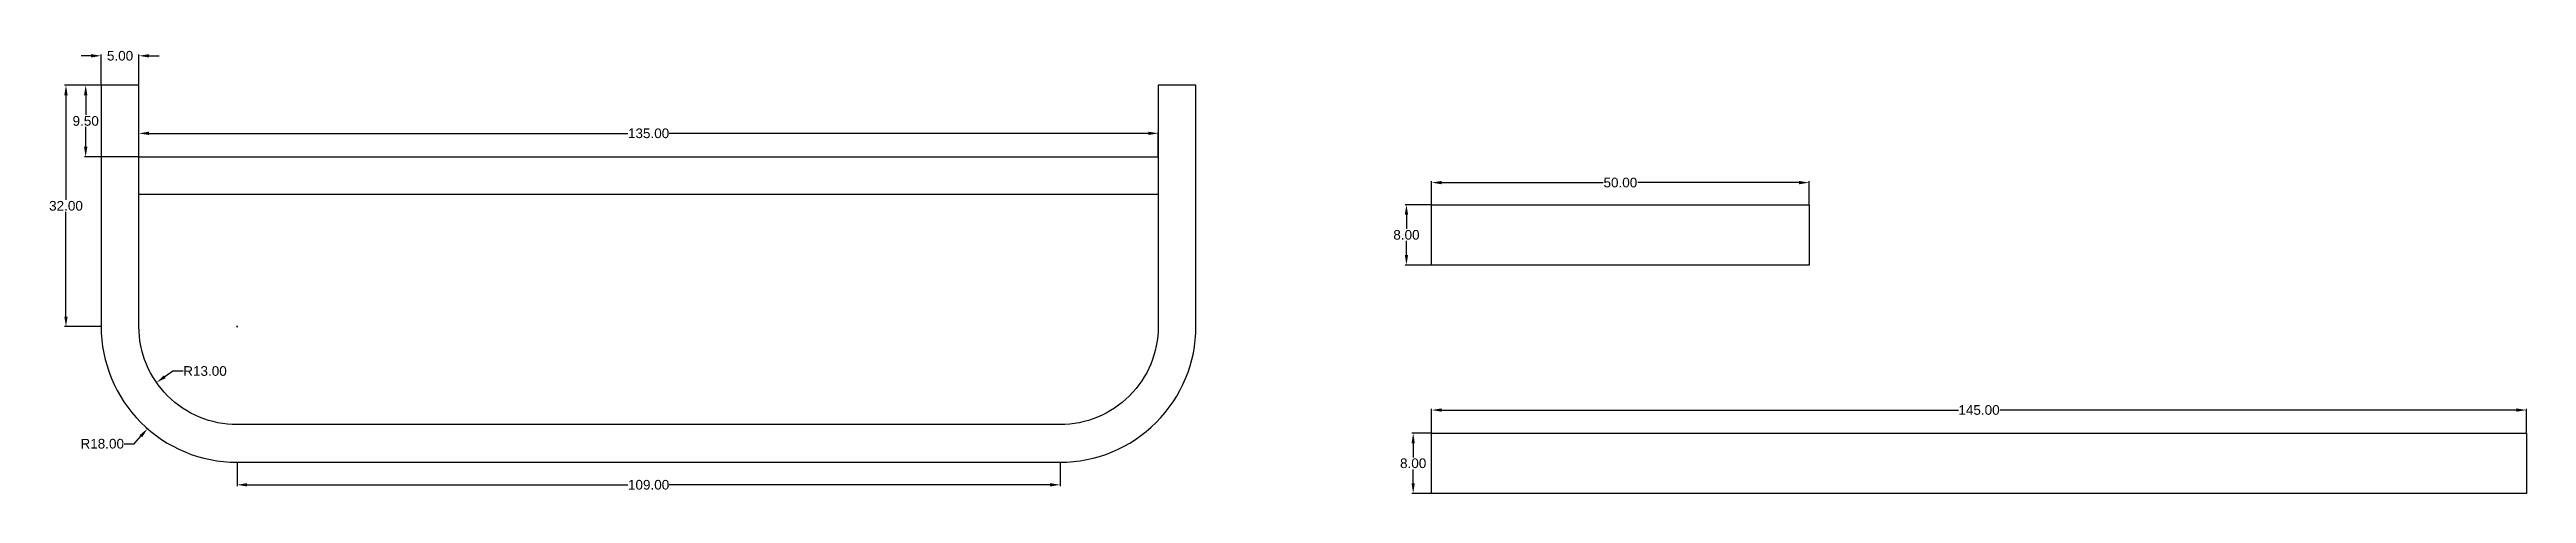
# Model space of a CAD drawing. Header units: centimetres. Extents: x 31 to 359, y 74 to 133.
import ezdxf

# ---------------------------------------------------------------- set-up
doc = ezdxf.new("R2010")
doc.units = ezdxf.units.CM
doc.header["$MEASUREMENT"] = 0
for name, color, linetype, lineweight in [('cotari', 50, 'Continuous', 30), ('vedere lateral', 30, 'Continuous', 25), ('vedere_fata', 130, 'Continuous', 25), ('vedere_sus', 210, 'Continuous', 25)]:
    doc.layers.add(name, color=color, linetype=linetype, lineweight=lineweight)
doc.styles.get("Standard").update_dxf_attribs({"font": 'arial.ttf'})
doc.dimstyles.get("Standard").update_dxf_attribs({"dimtxt": 1.28, "dimasz": 1.33, "dimexe": 0.18, "dimexo": 0.0625, "dimgap": 0.14, "dimtad": 0, "dimtih": 1, "dimtoh": 1, "dimzin": 0, "dimdsep": 46, "dimtxsty": 'Standard', "dimcen": 0.09, "dimadec": 0, "dimazin": 0, "dimtfac": 1, "dimtofl": 0, "dimtmove": 0, "dimatfit": 3, "dimfxl": 1, "dimtolj": 1, "dimtzin": 0, "dimarcsym": 0})

# ---------------------------------------------------------------- blocks, each defined once
blk = doc.blocks.new('*D36')
at = {"layer": 'cotari', "color": 0, "lineweight": -2, "transparency": 16777216}
for p, q in [((37.7, 128.2), (32.93, 128.2)), ((33.11, 126.87), (33.11, 113)), ((33.11, 97.53), (33.11, 111.41)), ((37.7, 96.2), (32.93, 96.2))]:
    blk.add_line(p, q, dxfattribs=at)
at = {"layer": 'cotari', "color": 0, "transparency": 16777216}
for points in [[(32.89, 126.87), (33.33, 126.87), (33.11, 128.2)], [(32.89, 97.53), (33.33, 97.53), (33.11, 96.2)]]:
    blk.add_solid(points, dxfattribs=at)
at = {"layer": 'Defpoints', "color": 0, "transparency": 16777216}
for p in [(37.77, 128.2), (33.11, 96.2), (37.77, 96.2)]:
    blk.add_point(p, dxfattribs=at)
at = {"layer": 'cotari', "color": 0, "transparency": 16777216, "insert": (33.11, 112.2), "char_height": 1.28, "attachment_point": 5}
blk.add_mtext('\\A1;32.00', dxfattribs=at)
blk = doc.blocks.new('*D37')
at = {"layer": 'cotari', "color": 0, "lineweight": -2, "transparency": 16777216}
for p, q in [((36.44, 132.09), (35.11, 132.09)), ((37.77, 128.27), (37.77, 132.27)), ((42.77, 128.27), (42.77, 132.27)), ((44.1, 132.09), (45.43, 132.09))]:
    blk.add_line(p, q, dxfattribs=at)
at = {"layer": 'cotari', "color": 0, "transparency": 16777216}
for points in [[(36.44, 132.31), (36.44, 131.87), (37.77, 132.09)], [(44.1, 132.31), (44.1, 131.87), (42.77, 132.09)]]:
    blk.add_solid(points, dxfattribs=at)
at = {"layer": 'Defpoints', "color": 0, "transparency": 16777216}
for p in [(42.77, 132.09), (37.77, 128.2), (42.77, 128.2)]:
    blk.add_point(p, dxfattribs=at)
at = {"layer": 'cotari', "color": 0, "transparency": 16777216, "insert": (40.27, 132.09), "char_height": 1.28, "attachment_point": 5}
blk.add_mtext('\\A1;5.00', dxfattribs=at)
blk = doc.blocks.new('*D38')
at = {"layer": 'cotari', "color": 0, "lineweight": -2, "transparency": 16777216}
for p, q in [((37.15, 128.2), (35.54, 128.2)), ((35.72, 126.87), (35.72, 124.25)), ((35.72, 120.03), (35.72, 122.66)), ((42.7, 118.7), (35.54, 118.7))]:
    blk.add_line(p, q, dxfattribs=at)
at = {"layer": 'cotari', "color": 0, "transparency": 16777216}
for points in [[(35.5, 126.87), (35.94, 126.87), (35.72, 128.2)], [(35.5, 120.03), (35.94, 120.03), (35.72, 118.7)]]:
    blk.add_solid(points, dxfattribs=at)
at = {"layer": 'Defpoints', "color": 0, "transparency": 16777216}
for p in [(37.21, 128.2), (35.72, 118.7), (42.77, 118.7)]:
    blk.add_point(p, dxfattribs=at)
at = {"layer": 'cotari', "color": 0, "transparency": 16777216, "insert": (35.72, 123.45), "char_height": 1.28, "attachment_point": 5}
blk.add_mtext('\\A1;9.50', dxfattribs=at)
blk = doc.blocks.new('*D41')
at = {"layer": 'cotari', "color": 0, "lineweight": -2, "transparency": 16777216}
for p, q in [((42.77, 118.77), (42.77, 121.99)), ((44.1, 121.81), (107.53, 121.81)), ((176.44, 121.81), (113, 121.81)), ((177.77, 118.77), (177.77, 121.99))]:
    blk.add_line(p, q, dxfattribs=at)
at = {"layer": 'cotari', "color": 0, "transparency": 16777216}
for points in [[(44.1, 122.04), (44.1, 121.59), (42.77, 121.81)], [(176.44, 122.04), (176.44, 121.59), (177.77, 121.81)]]:
    blk.add_solid(points, dxfattribs=at)
at = {"layer": 'Defpoints', "color": 0, "transparency": 16777216}
for p in [(177.77, 121.81), (42.77, 118.7), (177.77, 118.7)]:
    blk.add_point(p, dxfattribs=at)
at = {"layer": 'cotari', "color": 0, "transparency": 16777216, "insert": (110.27, 121.81), "char_height": 1.28, "attachment_point": 5}
blk.add_mtext('\\A1;135.00', dxfattribs=at)
blk = doc.blocks.new('*D44')
at = {"layer": 'cotari', "color": 0, "lineweight": -2, "transparency": 16777216}
for p, q in [((47.28, 90.3), (46.19, 89.54)), ((48.61, 90.3), (47.28, 90.3))]:
    blk.add_line(p, q, dxfattribs=at)
at = {"layer": 'cotari', "color": 0, "transparency": 16777216}
blk.add_solid([(46.06, 89.72), (46.31, 89.36), (45.09, 88.78)], dxfattribs=at)
at = {"layer": 'Defpoints', "color": 0, "transparency": 16777216}
for p in [(55.77, 96.2), (45.09, 88.78)]:
    blk.add_point(p, dxfattribs=at)
at = {"layer": 'cotari', "color": 0, "transparency": 16777216, "insert": (51.52, 90.3), "char_height": 1.28, "attachment_point": 5}
blk.add_mtext('\\A1;R13.00', dxfattribs=at)
blk = doc.blocks.new('*D45')
at = {"layer": 'cotari', "color": 0, "lineweight": -2, "transparency": 16777216}
for p, q in [((55.68, 96.2), (55.86, 96.2)), ((55.77, 96.11), (55.77, 96.29)), ((40.82, 80.66), (42.15, 80.66)), ((42.15, 80.66), (43.03, 81.66))]:
    blk.add_line(p, q, dxfattribs=at)
at = {"layer": 'cotari', "color": 0, "transparency": 16777216}
blk.add_solid([(42.86, 81.81), (43.2, 81.52), (43.91, 82.66)], dxfattribs=at)
at = {"layer": 'Defpoints', "color": 0, "transparency": 16777216}
for p in [(55.77, 96.2), (43.91, 82.66)]:
    blk.add_point(p, dxfattribs=at)
at = {"layer": 'cotari', "color": 0, "transparency": 16777216, "insert": (37.91, 80.66), "char_height": 1.28, "attachment_point": 5}
blk.add_mtext('\\A1;R18.00', dxfattribs=at)
blk = doc.blocks.new('*D46')
at = {"layer": 'cotari', "color": 0, "lineweight": -2, "transparency": 16777216}
for p, q in [((55.77, 78.14), (55.77, 75.04)), ((164.77, 78.14), (164.77, 75.04)), ((57.1, 75.22), (107.53, 75.22)), ((163.44, 75.22), (113, 75.22))]:
    blk.add_line(p, q, dxfattribs=at)
at = {"layer": 'cotari', "color": 0, "transparency": 16777216}
for points in [[(57.1, 75.44), (57.1, 75), (55.77, 75.22)], [(163.44, 75.44), (163.44, 75), (164.77, 75.22)]]:
    blk.add_solid(points, dxfattribs=at)
at = {"layer": 'Defpoints', "color": 0, "transparency": 16777216}
for p in [(55.77, 78.2), (164.77, 78.2), (164.77, 75.22)]:
    blk.add_point(p, dxfattribs=at)
at = {"layer": 'cotari', "color": 0, "transparency": 16777216, "insert": (110.27, 75.22), "char_height": 1.28, "attachment_point": 5}
blk.add_mtext('\\A1;109.00', dxfattribs=at)
blk = doc.blocks.new('*D47')
at = {"layer": 'cotari', "color": 0, "lineweight": -2, "transparency": 16777216}
for p, q in [((213.97, 112.41), (213.97, 115.46)), ((215.3, 115.28), (236.68, 115.28)), ((262.64, 115.28), (241.27, 115.28)), ((263.97, 112.41), (263.97, 115.46))]:
    blk.add_line(p, q, dxfattribs=at)
at = {"layer": 'cotari', "color": 0, "transparency": 16777216}
for points in [[(215.3, 115.5), (215.3, 115.06), (213.97, 115.28)], [(262.64, 115.5), (262.64, 115.06), (263.97, 115.28)]]:
    blk.add_solid(points, dxfattribs=at)
at = {"layer": 'Defpoints', "color": 0, "transparency": 16777216}
for p in [(263.97, 115.28), (213.97, 112.35), (263.97, 112.35)]:
    blk.add_point(p, dxfattribs=at)
at = {"layer": 'cotari', "color": 0, "transparency": 16777216, "insert": (238.97, 115.28), "char_height": 1.28, "attachment_point": 5}
blk.add_mtext('\\A1;50.00', dxfattribs=at)
blk = doc.blocks.new('*D48')
at = {"layer": 'cotari', "color": 0, "lineweight": -2, "transparency": 16777216}
for p, q in [((213.91, 112.35), (210.46, 112.35)), ((210.64, 111.02), (210.64, 109.14)), ((210.64, 105.68), (210.64, 107.55)), ((213.91, 104.35), (210.46, 104.35))]:
    blk.add_line(p, q, dxfattribs=at)
at = {"layer": 'cotari', "color": 0, "transparency": 16777216}
for points in [[(210.42, 111.02), (210.86, 111.02), (210.64, 112.35)], [(210.42, 105.68), (210.86, 105.68), (210.64, 104.35)]]:
    blk.add_solid(points, dxfattribs=at)
at = {"layer": 'Defpoints', "color": 0, "transparency": 16777216}
for p in [(210.64, 112.35), (213.97, 112.35), (213.97, 104.35)]:
    blk.add_point(p, dxfattribs=at)
at = {"layer": 'cotari', "color": 0, "transparency": 16777216, "insert": (210.64, 108.35), "char_height": 1.28, "attachment_point": 5}
blk.add_mtext('\\A1;8.00', dxfattribs=at)
blk = doc.blocks.new('*D49')
at = {"layer": 'cotari', "color": 0, "lineweight": -2, "transparency": 16777216}
for p, q in [((213.97, 82.13), (213.97, 85.31)), ((358.97, 82.13), (358.97, 85.31)), ((215.3, 85.13), (283.74, 85.13)), ((357.64, 85.13), (289.21, 85.13))]:
    blk.add_line(p, q, dxfattribs=at)
at = {"layer": 'cotari', "color": 0, "transparency": 16777216}
for points in [[(215.3, 85.35), (215.3, 84.91), (213.97, 85.13)], [(357.64, 85.35), (357.64, 84.91), (358.97, 85.13)]]:
    blk.add_solid(points, dxfattribs=at)
at = {"layer": 'Defpoints', "color": 0, "transparency": 16777216}
for p in [(213.97, 82.07), (358.97, 85.13), (358.97, 82.07)]:
    blk.add_point(p, dxfattribs=at)
at = {"layer": 'cotari', "color": 0, "transparency": 16777216, "insert": (286.47, 85.13), "char_height": 1.28, "attachment_point": 5}
blk.add_mtext('\\A1;145.00', dxfattribs=at)
blk = doc.blocks.new('*D50')
at = {"layer": 'cotari', "color": 0, "lineweight": -2, "transparency": 16777216}
for p, q in [((213.91, 82.07), (211.35, 82.07)), ((211.53, 80.74), (211.53, 78.86)), ((211.53, 75.4), (211.53, 77.27)), ((213.91, 74.07), (211.35, 74.07))]:
    blk.add_line(p, q, dxfattribs=at)
at = {"layer": 'cotari', "color": 0, "transparency": 16777216}
for points in [[(211.31, 80.74), (211.75, 80.74), (211.53, 82.07)], [(211.31, 75.4), (211.75, 75.4), (211.53, 74.07)]]:
    blk.add_solid(points, dxfattribs=at)
at = {"layer": 'Defpoints', "color": 0, "transparency": 16777216}
for p in [(211.53, 82.07), (213.97, 82.07), (213.97, 74.07)]:
    blk.add_point(p, dxfattribs=at)
at = {"layer": 'cotari', "color": 0, "transparency": 16777216, "insert": (211.53, 78.07), "char_height": 1.28, "attachment_point": 5}
blk.add_mtext('\\A1;8.00', dxfattribs=at)

msp = doc.modelspace()

# ---------------------------------------------------------------- linework, layer by layer
at = {"layer": 'vedere lateral'}
msp.add_lwpolyline([(213.974, 112.347), (263.974, 112.347), (263.974, 104.347), (213.974, 104.347)], close=True, dxfattribs=at)
at = {"layer": 'vedere_fata'}
msp.add_lwpolyline([(213.974, 82.067), (358.974, 82.067), (358.974, 74.067), (213.974, 74.067)], close=True, dxfattribs=at)
at = {"layer": 'vedere_sus'}
msp.add_lwpolyline([(177.766, 128.205), (177.766, 96.205, -0.4142136), (164.766, 83.205), (55.766, 83.205, -0.4142136), (42.766, 96.205), (42.766, 128.205), (37.766, 128.205), (37.766, 96.205, 0.4142136), (55.766, 78.205), (164.766, 78.205, 0.4142136), (182.766, 96.205), (182.766, 128.205)], format="xyb", close=True, dxfattribs=at)
for points in [[(42.766, 118.705), (177.766, 118.705)], [(177.766, 113.705), (42.766, 113.705)]]:
    msp.add_lwpolyline(points, dxfattribs=at)

# ---------------------------------------------------------------- dimensions: what is measured, and where the dimension line sits
at = {"layer": 'cotari'}
for base, p1, p2, picture, middle in [((42.766, 132.088), (37.766, 128.205), (42.766, 128.205), '*D37', (40.266, 132.088)), ((177.766, 121.814), (42.766, 118.705), (177.766, 118.705), '*D41', (110.266, 121.814)), ((263.974, 115.277), (213.974, 112.347), (263.974, 112.347), '*D47', (238.974, 115.277)), ((358.974, 85.133), (213.974, 82.067), (358.974, 82.067), '*D49', (286.474, 85.133)), ((164.766, 75.219), (55.766, 78.205), (164.766, 78.205), '*D46', (110.266, 75.219))]:
    dim = msp.add_linear_dim(base=base, p1=p1, p2=p2, dimstyle='Standard', dxfattribs=at)
    dim.commit()
    dim.dimension.update_dxf_attribs({"geometry": picture, "text_midpoint": middle})
for base, p1, p2, picture, middle in [((33.112, 96.205), (37.766, 128.205), (37.766, 96.205), '*D36', (33.112, 112.205)), ((35.723, 118.705), (37.215, 128.205), (42.766, 118.705), '*D38', (35.723, 123.455)), ((210.641, 112.347), (213.974, 104.347), (213.974, 112.347), '*D48', (210.641, 108.347)), ((211.528, 82.067), (213.974, 74.067), (213.974, 82.067), '*D50', (211.528, 78.067))]:
    dim = msp.add_linear_dim(base=base, p1=p1, p2=p2, angle=90, dimstyle='Standard', dxfattribs=at)
    dim.commit()
    dim.dimension.update_dxf_attribs({"geometry": picture, "text_midpoint": middle})
dim = msp.add_radius_dim(center=(55.766, 96.205), mpoint=(43.907, 82.663), dimstyle='Standard', dxfattribs=at)
dim.commit()
dim.dimension.update_dxf_attribs({"geometry": '*D45', "text_midpoint": (37.915, 80.662)})
dim = msp.add_radius_dim(center=(55.766, 96.205), mpoint=(45.095, 88.78), dimstyle='Standard', dxfattribs=at)
dim.commit()
dim.dimension.update_dxf_attribs({"geometry": '*D44', "text_midpoint": (51.518, 90.299), "dimtype": 164})

doc.saveas('drawing.dxf')
